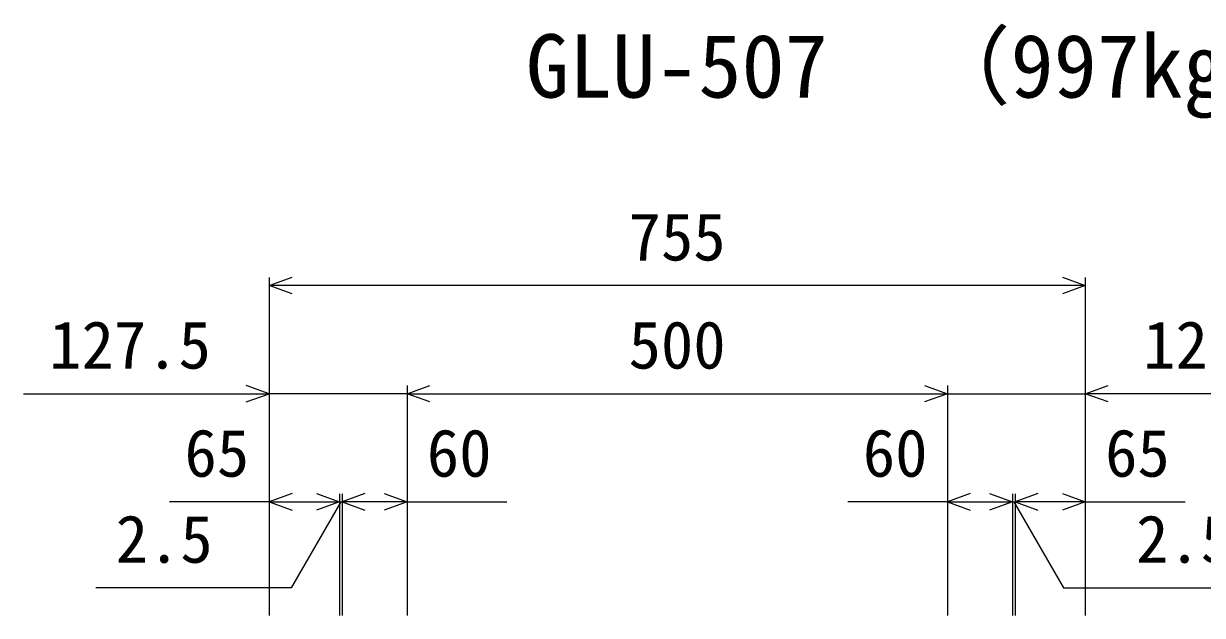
# Model space of a CAD drawing. Units: millimetres, scale not verified. Extents: x -25200 to 25200, y -8910 to 8910.
# Drawn here: x 2601 to 3692, y -2102 to -1554 of the extents above; entities that cross this region are included whole.
import ezdxf
from ezdxf.enums import TextEntityAlignment as Align

# ---------------------------------------------------------------- set-up
doc = ezdxf.new("R2010")
doc.units = ezdxf.units.MM
doc.header["$LTSCALE"] = 30
doc.layers.add('0-0_DIM', color=7, linetype='Continuous', lineweight=25)
doc.layers.add('0-7_TXT', color=7, linetype='Continuous', lineweight=25)
doc.styles.add('ＭＳ ゴシック', font='')
doc.styles.get('ＭＳ ゴシック').set_extended_font_data('MS Gothic')

msp = doc.modelspace()

# ---------------------------------------------------------------- linework, layer by layer
at = {"layer": '0-0_DIM'}
for p, q in [((2828.6, -1788.97), (2828.6, -2101.59)), ((3583.6, -1796.47), (2828.6, -1796.47)), ((3583.6, -1788.97), (3583.6, -2101.59)), ((2601.39, -1896.47), (2828.6, -1896.47)), ((2956.1, -1896.47), (2828.6, -1896.47)), ((2956.1, -1888.97), (2956.1, -2101.59)), ((2956.1, -1896.47), (3456.1, -1896.47)), ((3456.1, -1888.97), (3456.1, -2101.59)), ((3456.1, -1896.47), (3583.6, -1896.47)), ((3810.8, -1896.47), (3583.6, -1896.47)), ((2893.6, -1988.97), (2893.6, -2101.59)), ((2896.1, -1988.97), (2896.1, -2101.59)), ((3516.1, -1988.97), (3516.1, -2101.59)), ((3518.6, -1988.97), (3518.6, -2101.59)), ((2828.6, -1996.47), (2736.28, -1996.47)), ((2828.6, -1996.47), (2893.6, -1996.47)), ((2893.6, -1996.47), (2896.1, -1996.47)), ((2956.1, -1996.47), (2896.1, -1996.47)), ((2956.1, -1996.47), (3048.41, -1996.47)), ((3456.1, -1996.47), (3363.78, -1996.47)), ((3456.1, -1996.47), (3516.1, -1996.47)), ((3516.1, -1996.47), (3518.6, -1996.47)), ((3583.6, -1996.47), (3518.6, -1996.47)), ((3583.6, -1996.47), (3675.91, -1996.47))]:
    msp.add_line(p, q, dxfattribs=at)
for points in [[(2849.74, -1804.16), (2828.6, -1796.47), (2849.74, -1788.77)], [(3562.45, -1788.77), (3583.6, -1796.47), (3562.45, -1804.16)], [(2807.45, -1904.16), (2828.6, -1896.47), (2807.45, -1888.77)], [(2977.24, -1904.16), (2956.1, -1896.47), (2977.24, -1888.77)], [(3434.95, -1888.77), (3456.1, -1896.47), (3434.95, -1904.16)], [(3604.74, -1904.16), (3583.6, -1896.47), (3604.74, -1888.77)], [(2849.74, -1988.77), (2828.6, -1996.47), (2849.74, -2004.16)], [(2872.45, -1988.77), (2893.6, -1996.47), (2872.45, -2004.16)], [(2917.24, -1988.77), (2896.1, -1996.47), (2917.24, -2004.16)], [(2934.95, -1988.77), (2956.1, -1996.47), (2934.95, -2004.16)], [(3477.24, -1988.77), (3456.1, -1996.47), (3477.24, -2004.16)], [(3494.95, -1988.77), (3516.1, -1996.47), (3494.95, -2004.16)], [(3539.74, -1988.77), (3518.6, -1996.47), (3539.74, -2004.16)], [(3562.45, -1988.77), (3583.6, -1996.47), (3562.45, -2004.16)], [(2894.85, -1996.47), (2848.89, -2076.07), (2668.17, -2076.07)], [(3517.35, -1996.47), (3563.31, -2076.07), (3744.03, -2076.07)]]:
    msp.add_lwpolyline(points, dxfattribs=at)

# ---------------------------------------------------------------- texts
at = {"layer": '0-0_DIM', "style": 'ＭＳ ゴシック'}
for s, p in [('755', (3161.1, -1786.47)), ('127.5', (2625.1, -1886.47)), ('500', (3161.1, -1886.47)), ('127.5', (3637.09, -1886.47)), ('65', (2750.28, -1986.47)), ('60', (2974.42, -1986.47)), ('60', (3377.78, -1986.47)), ('65', (3601.92, -1986.47)), ('2.5', (2686.59, -2066.07)), ('2.5', (3630.6, -2066.07))]:
    msp.add_text(s, height=43.99, dxfattribs=at).set_placement(p, align=Align.BOTTOM_LEFT)
at = {"layer": '0-7_TXT', "style": 'ＭＳ ゴシック'}
for s, p in [('（997kg）', (3434.47, -1640.17)), ('GLU-507', (3066.1, -1640.17))]:
    msp.add_text(s, height=58.65, dxfattribs=at).set_placement(p, align=Align.BOTTOM_LEFT)

doc.saveas('drawing.dxf')
